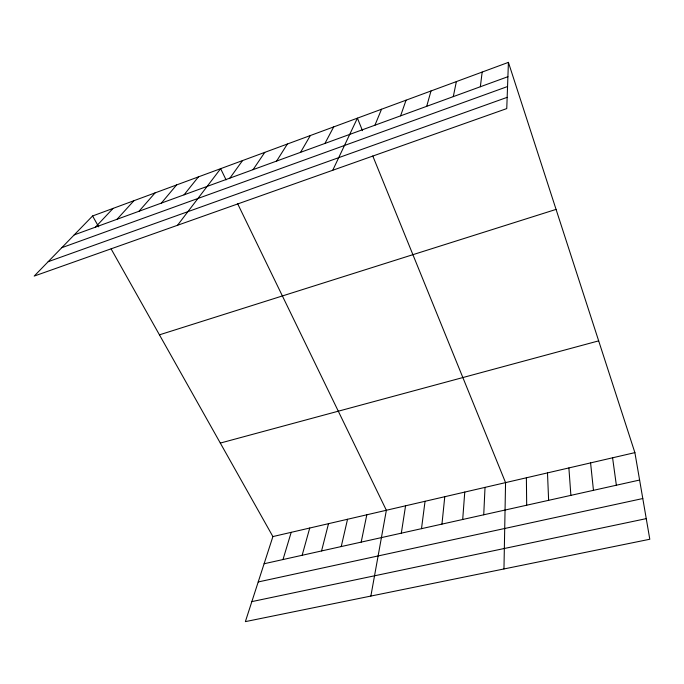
<?xml version="1.0" encoding="UTF-8"?>
<svg xmlns="http://www.w3.org/2000/svg" width="684" height="684" viewBox="0 0 684 684"><rect width="100%" height="100%" fill="white"/><g stroke="black" fill="none" stroke-linecap="round" stroke-linejoin="round"><path stroke-width="1.03" d="M503.963 568.951L505.561 482.613L372.78 155.969M508.417 62.372L506.759 108.585L34.2 276.079L92.588 215.973L508.417 62.372L634.889 452.628L649.8 539.249L245.368 621.628L272.899 536.572L111.116 248.908M483.733 514.796L485.024 487.376M462.7 519.481L464.761 492.078M441.958 524.106L444.771 496.712M480.348 86.748L482.169 72.068M421.498 528.664L425.046 501.295M401.32 533.169L405.569 505.809M370.865 596.063L386.357 510.264L237.519 203.456M453.287 96.624L456.365 81.601M361.186 542.113L366.812 514.796M341.239 546.559L347.532 519.267M321.557 550.945L328.508 523.679M426.705 106.319L430.997 90.963M302.148 555.28L309.732 528.031M282.996 559.546L291.196 532.332M400.593 115.844L406.057 100.18M374.935 125.198L381.527 109.243M332.749 170.256L357.407 118.152L362.503 130.678M324.934 143.435L333.681 126.916M300.575 152.327L310.339 135.535M276.627 161.056L287.374 144.016M253.071 169.649L264.776 152.37M229.909 178.096L242.529 160.586M177.524 225.275L220.641 168.666L226.071 179.866M184.047 194.829L198.445 176.865M161.347 203.105L176.6 184.936M139.023 211.253L155.097 192.879M117.067 219.256L133.936 200.694M95.461 227.139L113.099 208.389M74.205 234.894L507.904 76.702M61.757 247.711L507.545 86.526M48.179 261.69L507.16 97.342M159.449 334.835L556.066 209.398M220.316 443.07L598.671 340.863M272.899 536.572L634.889 452.628M264.101 563.761L639.608 480.04M258.21 581.956L642.789 498.533M251.849 601.612L646.252 518.634M92.588 215.973L98.718 226.857M612.582 457.801L616.361 485.221M590.583 462.906L593.456 490.325M568.883 467.933L570.884 495.361M547.491 472.892L548.628 500.329M526.381 477.791L526.689 505.219"/></g></svg>
